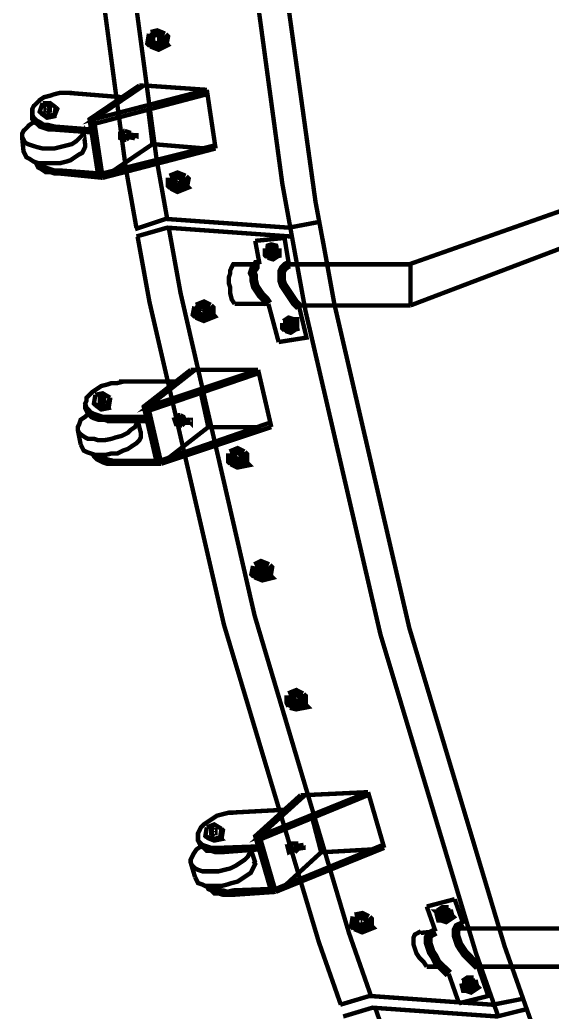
# Model space of a CAD drawing. Extents: x 0.3 to 11.4, y 0.3 to 16.3.
# Drawn here: x 4.35 to 4.955, y 8.546 to 9.674 of the extents above; entities that cross this region are included whole.
import ezdxf

# ---------------------------------------------------------------- set-up
doc = ezdxf.new("R2010")
doc.units = 0
doc.header["$MEASUREMENT"] = 0

msp = doc.modelspace()

# ---------------------------------------------------------------- linework, layer by layer
at = {"color": 0}
for points, const_width in [([(4.60514, 10.2776), (4.60732, 10.2036), (4.63531, 9.83425), (4.68631, 9.46739), (4.69993, 9.39453)], 0.005), ([(4.39708, 10.2633), (4.39919, 10.1941), (4.42492, 9.8489), (4.47065, 9.50581), (4.48275, 9.43761)], 0.005), ([(4.43207, 10.2733), (4.43419, 10.204), (4.4599, 9.85889), (4.50564, 9.51579), (4.51779, 9.4476)], 0.005), ([(4.5721, 10.2633), (4.57428, 10.1924), (4.60097, 9.83886), (4.64865, 9.48753), (4.66135, 9.41769)], 0.005), ([(6.60612, 10.0378), (5.00944, 9.4311), (4.79443, 9.34944)], 0.005), ([(4.49946, 9.64611), (4.49778, 9.64779), (4.49946, 9.65776)], 0.01), ([(4.49778, 9.64779), (4.50613, 9.64442), (4.51281, 9.64779), (4.51443, 9.65608)], 0.01), ([(4.51443, 9.65608), (4.50613, 9.65944), (4.49946, 9.65776)], 0.01), ([(4.50444, 9.6511), (4.50276, 9.6511)], 0.01), ([(4.50776, 9.65278), (4.50613, 9.65278)], 0.01), ([(4.51443, 9.64611), (4.51611, 9.65446), (4.51443, 9.65608)], 0.01), ([(4.49946, 9.64611), (4.50776, 9.64279), (4.51443, 9.64611), (4.51281, 9.64779)], 0.01), ([(4.50776, 9.64279), (4.50613, 9.64442)], 0.01), ([(4.56278, 9.59446), (4.43446, 9.56108), (4.4911, 9.59944)], 0.005), ([(4.48611, 9.59944), (4.42947, 9.56108), (4.43946, 9.4961)], 0.005), ([(4.4911, 9.59944), (4.48611, 9.59944)], 0.005), ([(4.4911, 9.59944), (4.56278, 9.59446)], 0.005), ([(4.40944, 9.5911), (4.40278, 9.5911), (4.39611, 9.5911), (4.38943, 9.58946), (4.38444, 9.58778), (4.37776, 9.5861), (4.37278, 9.58279), (4.36947, 9.57943), (4.3661, 9.57611), (4.36442, 9.57275), (4.36442, 9.56944), (4.36442, 9.56614), (4.3661, 9.56278), (4.36947, 9.55946), (4.37278, 9.55778), (4.37776, 9.55447), (4.38276, 9.55447), (4.38943, 9.55279)], 0.005), ([(4.4661, 9.5861), (4.40446, 9.5911)], 0.005), ([(4.56278, 9.58946), (4.43608, 9.5561)], 0.005), ([(4.56278, 9.59446), (4.57275, 9.52778)], 0.005), ([(4.37446, 9.56776), (4.37278, 9.56944), (4.37608, 9.57943)], 0.005), ([(4.37278, 9.56944), (4.38113, 9.56446), (4.38943, 9.56614), (4.39111, 9.57443)], 0.005), ([(4.39111, 9.57443), (4.38444, 9.57943), (4.37608, 9.57943)], 0.005), ([(4.38113, 9.57275), (4.38444, 9.57275), (4.38444, 9.57443), (4.38276, 9.57443), (4.38276, 9.57611), (4.38113, 9.57443), (4.37944, 9.57443), (4.37944, 9.57275), (4.37944, 9.57112), (4.38113, 9.57112), (4.38276, 9.56944), (4.38276, 9.57112), (4.38444, 9.57112), (4.38444, 9.57275)], 0.005), ([(4.38943, 9.56446), (4.39279, 9.57275), (4.39111, 9.57443)], 0.005), ([(4.36442, 9.56776), (4.36442, 9.56446), (4.36442, 9.56108), (4.3661, 9.55778), (4.36947, 9.5561), (4.37278, 9.55279), (4.37776, 9.55111), (4.38276, 9.54943), (4.38943, 9.54943)], 0.005), ([(4.37446, 9.56776), (4.38113, 9.56278), (4.38943, 9.56446), (4.38943, 9.56614)], 0.005), ([(4.38113, 9.56278), (4.38113, 9.56446)], 0.005), ([(4.4961, 9.57275), (4.50108, 9.53276), (4.56108, 9.52778)], 0.005), ([(4.35275, 9.54113), (4.35444, 9.52447), (4.35612, 9.52111), (4.35781, 9.51779), (4.36111, 9.51611), (4.3661, 9.51281), (4.3711, 9.51113), (4.37608, 9.51113), (4.38276, 9.51113), (4.38943, 9.51113), (4.39611, 9.51113), (4.40278, 9.51281), (4.40776, 9.51443), (4.41276, 9.51779), (4.41775, 9.52111), (4.42111, 9.52279), (4.42279, 9.5261), (4.42443, 9.52946), (4.42443, 9.53276), (4.42279, 9.54611), (4.42111, 9.54275), (4.41775, 9.53944), (4.41444, 9.53614), (4.40944, 9.53276), (4.40278, 9.53108), (4.39611, 9.52946), (4.38943, 9.52778), (4.38276, 9.52778), (4.37608, 9.52778), (4.36947, 9.52946), (4.36442, 9.53108), (4.35943, 9.53276), (4.35612, 9.53444), (4.35444, 9.53776), (4.35275, 9.54113), (4.35275, 9.54443), (4.35444, 9.54779), (4.35781, 9.55111), (4.36111, 9.55447), (4.3661, 9.55778)], 0.005), ([(4.4311, 9.54943), (4.38781, 9.55279)], 0.005), ([(4.43446, 9.56108), (4.42947, 9.56108)], 0.005), ([(4.43446, 9.56108), (4.44444, 9.49447)], 0.005), ([(4.43278, 9.54611), (4.38781, 9.54943)], 0.005), ([(4.46446, 9.54443), (4.46778, 9.54779)], 0.005), ([(4.4661, 9.54443), (4.46446, 9.54443), (4.46446, 9.53944), (4.46778, 9.53776)], 0.005), ([(4.46946, 9.54779), (4.4661, 9.54443), (4.46778, 9.53776), (4.47114, 9.53776)], 0.005), ([(4.46946, 9.54779), (4.46778, 9.54779)], 0.005), ([(4.46946, 9.54779), (4.47444, 9.54611), (4.47444, 9.54443)], 0.005), ([(4.47114, 9.54443), (4.47114, 9.54275), (4.46946, 9.54275), (4.46946, 9.54113), (4.47114, 9.54113)], 0.005), ([(4.48112, 9.54275), (4.47114, 9.54443)], 0.005), ([(4.47444, 9.54113), (4.47114, 9.53776)], 0.005), ([(4.48112, 9.53944), (4.47114, 9.54113)], 0.005), ([(4.57113, 9.53108), (4.44444, 9.49946)], 0.005), ([(4.45443, 9.50108), (4.50108, 9.53276)], 0.005), ([(4.47114, 9.53776), (4.46946, 9.53776), (4.46446, 9.53944)], 0.005), ([(4.57275, 9.52778), (4.44444, 9.49447)], 0.005), ([(4.44444, 9.49447), (4.39442, 9.49946), (4.38943, 9.49946), (4.38444, 9.50108), (4.37944, 9.50108), (4.37446, 9.50444), (4.3711, 9.50612), (4.36947, 9.50944), (4.36778, 9.51281)], 0.005), ([(4.43946, 9.49946), (4.39611, 9.50276), (4.38943, 9.50276), (4.38444, 9.50444), (4.37944, 9.50612), (4.37446, 9.50944), (4.37278, 9.51113)], 0.005), ([(4.53776, 9.49447), (4.52946, 9.49778), (4.52111, 9.49447)], 0.01), ([(4.52279, 9.48443), (4.52111, 9.48611), (4.52111, 9.49447)], 0.01), ([(4.52111, 9.48611), (4.52778, 9.48281), (4.53614, 9.48611), (4.53776, 9.49447)], 0.01), ([(4.53776, 9.48443), (4.53944, 9.49278), (4.53776, 9.49447)], 0.01), ([(4.52279, 9.48443), (4.52946, 9.48112), (4.53776, 9.48443), (4.53614, 9.48611)], 0.01), ([(4.52946, 9.4911), (4.52778, 9.4911)], 0.01), ([(4.52946, 9.48112), (4.52778, 9.48281)], 0.01), ([(4.52946, 9.48942), (4.52946, 9.4911)], 0.01), ([(5.00108, 9.46946), (4.79275, 9.39611)], 0.005), ([(4.69114, 9.44444), (4.65608, 9.43778), (4.51611, 9.44775), (4.48112, 9.43608)], 0.005), ([(4.65776, 9.42779), (4.51779, 9.43778), (4.48281, 9.42779)], 0.005), ([(4.4841, 9.42763), (4.49756, 9.35346), (4.58225, 8.98649), (4.69011, 8.62571), (4.71506, 8.55458)], 0.005), ([(4.51947, 9.43793), (4.53288, 9.36376), (4.61714, 8.99675), (4.72444, 8.63579), (4.74935, 8.56461)], 0.005), ([(4.6511, 9.42611), (4.61778, 9.42279)], 0.005), ([(4.61778, 9.42279), (4.62278, 9.39611)], 0.005), ([(4.64279, 9.41444), (4.63612, 9.41613), (4.63113, 9.41444)], 0.01), ([(4.63276, 9.40608), (4.63113, 9.40776), (4.63113, 9.41444)], 0.01), ([(4.63113, 9.40776), (4.63612, 9.40608), (4.64279, 9.40776), (4.64279, 9.41444)], 0.01), ([(4.64279, 9.41444), (4.64279, 9.40776), (4.63781, 9.40446), (4.63276, 9.40608)], 0.01), ([(4.6511, 9.42611), (4.65608, 9.39611)], 0.005), ([(4.66135, 9.41769), (4.67492, 9.34332), (4.76014, 8.97537), (4.8686, 8.61356), (4.89372, 8.54221)], 0.005), ([(4.69428, 9.42518), (4.70779, 9.35086), (4.79292, 8.98292), (4.90121, 8.62115), (4.92632, 8.54986)], 0.005), ([(4.63612, 9.41114), (4.63612, 9.41276)], 0.01), ([(4.63781, 9.41114), (4.63612, 9.41114)], 0.01), ([(4.63781, 9.40446), (4.63612, 9.40608)], 0.01), ([(4.59776, 9.39611), (4.59446, 9.39611), (4.59278, 9.39611), (4.5911, 9.39279), (4.58946, 9.38943), (4.58946, 9.38613), (4.58778, 9.38112), (4.58778, 9.37446), (4.58946, 9.36947), (4.58946, 9.36279), (4.5911, 9.35612), (4.59446, 9.35113)], 0.005), ([(4.6211, 9.39611), (4.59776, 9.39611)], 0.005), ([(4.62278, 9.39611), (4.61947, 9.39611), (4.61778, 9.39279), (4.6161, 9.39111), (4.61442, 9.38613), (4.6161, 9.38276), (4.6161, 9.37776), (4.61778, 9.3711), (4.6211, 9.3661), (4.62446, 9.36111), (4.62944, 9.35612), (4.63276, 9.35113)], 0.01), ([(4.65608, 9.39611), (4.65278, 9.39442), (4.6511, 9.39279), (4.64947, 9.39111), (4.64779, 9.38781), (4.64779, 9.38276), (4.64779, 9.37776), (4.64947, 9.37278), (4.65278, 9.36778), (4.65608, 9.36279), (4.65944, 9.35781), (4.66276, 9.35275), (4.66775, 9.34776)], 0.01), ([(4.79275, 9.39611), (4.65608, 9.39611)], 0.005), ([(4.79443, 9.39611), (4.79443, 9.34944)], 0.005), ([(4.55111, 9.33778), (4.54943, 9.33946), (4.55111, 9.34776)], 0.01), ([(4.54943, 9.33946), (4.55778, 9.3361), (4.56614, 9.33946), (4.56614, 9.34776)], 0.01), ([(4.56614, 9.34776), (4.55946, 9.35113), (4.55111, 9.34776)], 0.01), ([(4.56776, 9.33778), (4.56776, 9.34614), (4.56614, 9.34776)], 0.01), ([(4.63276, 9.35113), (4.59446, 9.35113)], 0.005), ([(4.63276, 9.35113), (4.64442, 9.30778)], 0.005), ([(4.79443, 9.34944), (4.66613, 9.34944)], 0.005), ([(4.55111, 9.33778), (4.55946, 9.33442), (4.56776, 9.33778), (4.56614, 9.33946)], 0.01), ([(4.55778, 9.34278), (4.55778, 9.34446)], 0.01), ([(4.55946, 9.34446), (4.55778, 9.34446)], 0.01), ([(4.55946, 9.33442), (4.55778, 9.3361)], 0.01), ([(4.66775, 9.34776), (4.67611, 9.31278), (4.64442, 9.30778)], 0.005), ([(4.66114, 9.33111), (4.65608, 9.33279), (4.6511, 9.32943)], 0.01), ([(4.6511, 9.32443), (4.65608, 9.32275), (4.66276, 9.32443), (4.66114, 9.33111)], 0.01), ([(4.65278, 9.32275), (4.6511, 9.32443), (4.6511, 9.32943)], 0.01), ([(4.66114, 9.33111), (4.66276, 9.33111), (4.66276, 9.32443), (4.65776, 9.32112), (4.65278, 9.32275)], 0.01), ([(4.65776, 9.32781), (4.65608, 9.32781)], 0.01), ([(4.65776, 9.32112), (4.65608, 9.32275)], 0.01), ([(4.6211, 9.2761), (4.4961, 9.23443), (4.54943, 9.2761)], 0.005), ([(4.54443, 9.2761), (4.4911, 9.23443), (4.50613, 9.16943)], 0.005), ([(4.62278, 9.27279), (4.4961, 9.22944)], 0.005), ([(4.54943, 9.2761), (4.54443, 9.2761)], 0.005), ([(4.54943, 9.2761), (4.6211, 9.2761)], 0.005), ([(4.6211, 9.2761), (4.63612, 9.2111)], 0.005), ([(4.46778, 9.26281), (4.4611, 9.26113), (4.45443, 9.26113), (4.44943, 9.25944), (4.44276, 9.25776), (4.43778, 9.25444), (4.43278, 9.25108), (4.42947, 9.24778), (4.42611, 9.24447), (4.42611, 9.2411), (4.42443, 9.23779), (4.42611, 9.23281), (4.42779, 9.23112), (4.4311, 9.22775), (4.43446, 9.22613), (4.43946, 9.22444), (4.44444, 9.22276), (4.45111, 9.22276)], 0.005), ([(4.5261, 9.26281), (4.46278, 9.26281)], 0.005), ([(4.43608, 9.23611), (4.43446, 9.23779), (4.43608, 9.24778)], 0.005), ([(4.45281, 9.24447), (4.44444, 9.24946), (4.43608, 9.24778)], 0.005), ([(4.5561, 9.24946), (4.56446, 9.2111), (4.62446, 9.2111)], 0.005), ([(4.42443, 9.23611), (4.42443, 9.23281), (4.42611, 9.22944), (4.42779, 9.22613), (4.4311, 9.22276), (4.43446, 9.22114), (4.43946, 9.21946), (4.44613, 9.21946), (4.45111, 9.21778)], 0.005), ([(4.43446, 9.23779), (4.44114, 9.23443), (4.44943, 9.23611), (4.45281, 9.24447)], 0.005), ([(4.43608, 9.23611), (4.44276, 9.23112), (4.45111, 9.23281), (4.44943, 9.23611)], 0.005), ([(4.44276, 9.2411), (4.44276, 9.24278)], 0.005), ([(4.44444, 9.2411), (4.44276, 9.2411)], 0.005), ([(4.45111, 9.23281), (4.45281, 9.24278), (4.45281, 9.24447)], 0.005), ([(4.42779, 9.22613), (4.42443, 9.22276), (4.41943, 9.21946), (4.41775, 9.21446), (4.41613, 9.2111), (4.41613, 9.20779), (4.41775, 9.20443), (4.41943, 9.20281), (4.42443, 9.19943), (4.42779, 9.19775), (4.43446, 9.19775), (4.43946, 9.19612), (4.44613, 9.19612), (4.45443, 9.19775), (4.45942, 9.19943), (4.4661, 9.20111), (4.47276, 9.20443), (4.47613, 9.20779), (4.48112, 9.2111), (4.48281, 9.21446), (4.48443, 9.21778)], 0.005), ([(4.44276, 9.23112), (4.44114, 9.23443)], 0.005), ([(4.4961, 9.23443), (4.4911, 9.23443)], 0.005), ([(4.4961, 9.23443), (4.51112, 9.16943)], 0.005), ([(4.5261, 9.21946), (4.52946, 9.22444)], 0.005), ([(4.53276, 9.22444), (4.52946, 9.21946), (4.53108, 9.21446), (4.53444, 9.21278)], 0.005), ([(4.53276, 9.22444), (4.52946, 9.22444)], 0.005), ([(4.53276, 9.22444), (4.53614, 9.22276), (4.53776, 9.21946)], 0.005), ([(4.49278, 9.22276), (4.44943, 9.22276)], 0.005), ([(4.49447, 9.21778), (4.44943, 9.21778)], 0.005), ([(4.48443, 9.21778), (4.48779, 9.20443)], 0.005), ([(4.63444, 9.2161), (4.50944, 9.17279)], 0.005), ([(4.52946, 9.21946), (4.5261, 9.21946), (4.52778, 9.21446), (4.53108, 9.21446)], 0.005), ([(4.53444, 9.21278), (4.53108, 9.21278), (4.52778, 9.21446)], 0.005), ([(4.54443, 9.21946), (4.53276, 9.21946)], 0.005), ([(4.53276, 9.21946), (4.53276, 9.21778), (4.53276, 9.2161)], 0.005), ([(4.54443, 9.2161), (4.53276, 9.2161)], 0.005), ([(4.53776, 9.2161), (4.53444, 9.21278)], 0.005), ([(4.41613, 9.20779), (4.41943, 9.19114)], 0.005), ([(4.41943, 9.19114), (4.42111, 9.18778), (4.42279, 9.18446), (4.42611, 9.18278), (4.4311, 9.1811), (4.43608, 9.17947), (4.44276, 9.17947), (4.44775, 9.17947), (4.45443, 9.1811), (4.4611, 9.1811), (4.46778, 9.18446), (4.47276, 9.18608), (4.47775, 9.18946), (4.48281, 9.19276), (4.48611, 9.19612), (4.48779, 9.19943), (4.48779, 9.20281), (4.48779, 9.20611)], 0.005), ([(4.63612, 9.2111), (4.51112, 9.16943)], 0.005), ([(4.51942, 9.17611), (4.56446, 9.2111)], 0.005), ([(4.51112, 9.16943), (4.4611, 9.16943), (4.45611, 9.16943), (4.44943, 9.16943), (4.44444, 9.17111), (4.44114, 9.17279), (4.43778, 9.17443), (4.43446, 9.17779), (4.43278, 9.1811)], 0.005), ([(4.50444, 9.17279), (4.4611, 9.17279), (4.45611, 9.17279), (4.44943, 9.17443), (4.44444, 9.17611), (4.44114, 9.17779), (4.43778, 9.17947)], 0.005), ([(4.60444, 9.1811), (4.59776, 9.18446), (4.58946, 9.1811)], 0.01), ([(4.5911, 9.17111), (4.58946, 9.17279), (4.58946, 9.1811)], 0.01), ([(4.58946, 9.17279), (4.59614, 9.16943), (4.60444, 9.17111), (4.60444, 9.1811)], 0.01), ([(4.59776, 9.17779), (4.59614, 9.17611)], 0.01), ([(4.59776, 9.17611), (4.59776, 9.17779)], 0.01), ([(4.60612, 9.16943), (4.60612, 9.17947), (4.60444, 9.1811)], 0.01), ([(4.5911, 9.17111), (4.59776, 9.16775), (4.60612, 9.16943), (4.60444, 9.17111)], 0.01), ([(4.59446, 9.17443), (4.59446, 9.17611)], 0.01), ([(4.59776, 9.16775), (4.59614, 9.16943)], 0.01), ([(4.61778, 9.04275), (4.6161, 9.04443), (4.61778, 9.05279)], 0.01), ([(4.6161, 9.04443), (4.62446, 9.04113), (4.63113, 9.04275), (4.63276, 9.05279)], 0.01), ([(4.63276, 9.05279), (4.62446, 9.0561), (4.61778, 9.05279)], 0.01), ([(4.63276, 9.04113), (4.63444, 9.05111), (4.63276, 9.05279)], 0.01), ([(4.61778, 9.04275), (4.62608, 9.03944), (4.63276, 9.04113), (4.63113, 9.04275)], 0.01), ([(4.62608, 9.04943), (4.62278, 9.04943)], 0.01), ([(4.62446, 9.04779), (4.62446, 9.04943)], 0.01), ([(4.62608, 9.03944), (4.62446, 9.04113)], 0.01), ([(4.67111, 8.90608), (4.66444, 8.90944), (4.65608, 8.90608)], 0.01), ([(4.65776, 8.89442), (4.65608, 8.89779), (4.65608, 8.90608)], 0.01), ([(4.65608, 8.89779), (4.66276, 8.89442), (4.67111, 8.89611), (4.67111, 8.90608)], 0.01), ([(4.65776, 8.89442), (4.66444, 8.89279), (4.67279, 8.89442), (4.67111, 8.89611)], 0.01), ([(4.66114, 8.89947), (4.66114, 8.9011)], 0.01), ([(4.66444, 8.9011), (4.66276, 8.9011)], 0.01), ([(4.66444, 8.9011), (4.66444, 8.90278)], 0.01), ([(4.67279, 8.89442), (4.67279, 8.90446), (4.67111, 8.90608)], 0.01), ([(4.66444, 8.89279), (4.66276, 8.89442)], 0.01), ([(4.7461, 8.79611), (4.62278, 8.7461), (4.67443, 8.79275)], 0.005), ([(4.67443, 8.79275), (4.7461, 8.79611)], 0.005), ([(4.7461, 8.79611), (4.76443, 8.73281)], 0.005), ([(4.66943, 8.79275), (4.61778, 8.7461), (4.63612, 8.68278)], 0.005), ([(4.7461, 8.79275), (4.62446, 8.74278)], 0.005), ([(4.67443, 8.79275), (4.66943, 8.79275)], 0.005), ([(4.6511, 8.7761), (4.58946, 8.77279)], 0.005), ([(4.59278, 8.77279), (4.58778, 8.77279), (4.58111, 8.77111), (4.57443, 8.76942), (4.56944, 8.76611), (4.56446, 8.76281), (4.55946, 8.75944), (4.5561, 8.75612), (4.55447, 8.75276), (4.55279, 8.74946), (4.55279, 8.7461), (4.55279, 8.7411), (4.55447, 8.73942), (4.55778, 8.73611), (4.56278, 8.73443), (4.56776, 8.73281), (4.57275, 8.73281), (4.57943, 8.73281)], 0.005), ([(4.68278, 8.76611), (4.69276, 8.72775), (4.75276, 8.73112)], 0.005), ([(4.56278, 8.74447), (4.56108, 8.7461), (4.56278, 8.75612)], 0.005), ([(4.56108, 8.7461), (4.56944, 8.74278), (4.57781, 8.74447), (4.57943, 8.75444)], 0.005), ([(4.57943, 8.75444), (4.57113, 8.75944), (4.56278, 8.75612)], 0.005), ([(4.57113, 8.75108), (4.56944, 8.75108)], 0.005), ([(4.57943, 8.74278), (4.58111, 8.75276), (4.57943, 8.75444)], 0.005), ([(4.55279, 8.74447), (4.55279, 8.7411), (4.55447, 8.73779), (4.5561, 8.73443), (4.55946, 8.73281), (4.56278, 8.72944), (4.56776, 8.72944), (4.57275, 8.72775), (4.57943, 8.72775)], 0.005), ([(4.56278, 8.74447), (4.57113, 8.7411), (4.57943, 8.74278), (4.57781, 8.74447)], 0.005), ([(4.57113, 8.7411), (4.56944, 8.74278)], 0.005), ([(4.62278, 8.7461), (4.61778, 8.7461)], 0.005), ([(4.62278, 8.7461), (4.64111, 8.68278)], 0.005), ([(4.5561, 8.73443), (4.55111, 8.73112), (4.54779, 8.72613), (4.54611, 8.72276), (4.54443, 8.71946), (4.54443, 8.7161), (4.54611, 8.71278), (4.54943, 8.70942), (4.55279, 8.70779), (4.55778, 8.70611), (4.56278, 8.70611), (4.56944, 8.70611), (4.57611, 8.70611), (4.58279, 8.70779), (4.58946, 8.70942), (4.59614, 8.71278), (4.60113, 8.7161), (4.60612, 8.71946), (4.60943, 8.72276), (4.61111, 8.72613), (4.61279, 8.73112)], 0.005), ([(4.6211, 8.73443), (4.57781, 8.73281)], 0.005), ([(4.62278, 8.73112), (4.57781, 8.72775)], 0.005), ([(4.61279, 8.73112), (4.61778, 8.7161)], 0.005), ([(4.76281, 8.73611), (4.64111, 8.68608)], 0.005), ([(4.76443, 8.73281), (4.64111, 8.68278)], 0.005), ([(4.65776, 8.73443), (4.65446, 8.73443), (4.65608, 8.72775), (4.65944, 8.72944)], 0.005), ([(4.65446, 8.73443), (4.65776, 8.73779)], 0.005), ([(4.65944, 8.73779), (4.65776, 8.73443), (4.65944, 8.72944), (4.66276, 8.72775)], 0.005), ([(4.65944, 8.73779), (4.65776, 8.73779)], 0.005), ([(4.65944, 8.73779), (4.66444, 8.73779), (4.66444, 8.73443)], 0.005), ([(4.67279, 8.73611), (4.66114, 8.73443)], 0.005), ([(4.66114, 8.73443), (4.66114, 8.73281), (4.66114, 8.73112)], 0.005), ([(4.67279, 8.73281), (4.66114, 8.73112)], 0.005), ([(4.66613, 8.73112), (4.66276, 8.72775)], 0.005), ([(4.54943, 8.69943), (4.55111, 8.69612), (4.55279, 8.69276), (4.55778, 8.69114), (4.56108, 8.68946), (4.56776, 8.68946), (4.57275, 8.68946), (4.57943, 8.68946), (4.5861, 8.69114), (4.5911, 8.69276), (4.59776, 8.69444), (4.60275, 8.69775), (4.60781, 8.70111), (4.61279, 8.70443), (4.61442, 8.70779), (4.6161, 8.7111), (4.61778, 8.71446), (4.6161, 8.71778)], 0.005), ([(4.6511, 8.68946), (4.69276, 8.72775)], 0.005), ([(4.66276, 8.72775), (4.66114, 8.72775), (4.65608, 8.72775)], 0.005), ([(4.54443, 8.7161), (4.54943, 8.69943)], 0.005), ([(4.64111, 8.68278), (4.59278, 8.67947), (4.5861, 8.67947), (4.58111, 8.67947), (4.57611, 8.6811), (4.57113, 8.6811), (4.56776, 8.68446), (4.56446, 8.68608), (4.56278, 8.68946)], 0.005), ([(4.63612, 8.68608), (4.59278, 8.68446), (4.5861, 8.68278), (4.58111, 8.68446), (4.57611, 8.68446), (4.57113, 8.68608), (4.56776, 8.68946)], 0.005), ([(4.84446, 8.67443), (4.81278, 8.66613)], 0.005), ([(4.84446, 8.67443), (4.85444, 8.64611)], 0.005), ([(4.81278, 8.66613), (4.82275, 8.63781)], 0.005), ([(4.83778, 8.66276), (4.83111, 8.66276), (4.82611, 8.65944)], 0.01), ([(4.82943, 8.65278), (4.82781, 8.65278), (4.82611, 8.65944)], 0.01), ([(4.82781, 8.65278), (4.83279, 8.65278), (4.83778, 8.65608), (4.83778, 8.66276)], 0.01), ([(4.83946, 8.65446), (4.83778, 8.66114), (4.83778, 8.66276)], 0.01), ([(4.73112, 8.64279), (4.72944, 8.64442), (4.73112, 8.65446)], 0.01), ([(4.72944, 8.64442), (4.73779, 8.64279), (4.7461, 8.64442), (4.7461, 8.65278)], 0.01), ([(4.7461, 8.65278), (4.73942, 8.65608), (4.73112, 8.65446)], 0.01), ([(4.73942, 8.64947), (4.73779, 8.64947)], 0.01), ([(4.74778, 8.64279), (4.74778, 8.6511), (4.7461, 8.65278)], 0.01), ([(4.82943, 8.65278), (4.83442, 8.6511), (4.83946, 8.65446), (4.83778, 8.65608)], 0.01), ([(4.83279, 8.65776), (4.83111, 8.65776)], 0.01), ([(4.83442, 8.6511), (4.83279, 8.65278)], 0.01), ([(4.73112, 8.64279), (4.73942, 8.63943), (4.74778, 8.64279), (4.7461, 8.64442)], 0.01), ([(4.73942, 8.63943), (4.73779, 8.64279)], 0.01), ([(4.82275, 8.63781), (4.81944, 8.63613), (4.81614, 8.63444), (4.81446, 8.63112), (4.81446, 8.62776), (4.81446, 8.62446), (4.81614, 8.61947), (4.81776, 8.61442), (4.82113, 8.60943), (4.82443, 8.60275), (4.82943, 8.59776), (4.83279, 8.59446), (4.83778, 8.58946)], 0.01), ([(4.85444, 8.64611), (4.85113, 8.64442), (4.84776, 8.64279), (4.84614, 8.63943), (4.84614, 8.63613), (4.84614, 8.63276), (4.84776, 8.62776), (4.84944, 8.62278), (4.85275, 8.61778), (4.85612, 8.61279), (4.86111, 8.60781), (4.8661, 8.60275), (4.8711, 8.59776)], 0.01), ([(4.97114, 8.64111), (4.84614, 8.64111)], 0.005), ([(4.8061, 8.63781), (4.80279, 8.63613), (4.79943, 8.63444), (4.79779, 8.63112), (4.79779, 8.62776), (4.79779, 8.62278), (4.79943, 8.61778), (4.80111, 8.61279), (4.80447, 8.60781), (4.80946, 8.60275), (4.81278, 8.59776)], 0.005), ([(4.82275, 8.63781), (4.8061, 8.63613)], 0.005), ([(4.82943, 8.59776), (4.81278, 8.59776)], 0.005), ([(4.8711, 8.59776), (4.88276, 8.56446), (4.84944, 8.5561)], 0.005), ([(4.99946, 8.59776), (4.86947, 8.59776)], 0.005), ([(4.83778, 8.58946), (4.84944, 8.5561)], 0.005), ([(4.8661, 8.58279), (4.85943, 8.58279), (4.85444, 8.57943)], 0.01), ([(4.85781, 8.57275), (4.85612, 8.57275), (4.85444, 8.57943)], 0.01), ([(4.85612, 8.57275), (4.86111, 8.57275), (4.8661, 8.57611), (4.8661, 8.58279)], 0.01), ([(4.86778, 8.57443), (4.8661, 8.58111), (4.8661, 8.58279)], 0.01), ([(4.85781, 8.57275), (4.86279, 8.57112), (4.86778, 8.57443), (4.8661, 8.57611)], 0.01), ([(4.86111, 8.57781), (4.85943, 8.57781)], 0.01), ([(4.86279, 8.57112), (4.86111, 8.57275)], 0.01), ([(4.92111, 8.56108), (4.88781, 8.55447), (4.74778, 8.56446), (4.71446, 8.55447)], 0.005), ([(4.92611, 8.54943), (4.89279, 8.54113), (4.75108, 8.55111), (4.71778, 8.54113)], 0.005), ([(4.75375, 8.55225), (4.77533, 8.4911), (4.89546, 8.19015), (5.0319, 7.89621), (5.06158, 7.83854)], 0.005), ([(4.92632, 8.54986), (4.94868, 8.48654), (5.07351, 8.17503), (5.21576, 7.8711), (5.24675, 7.81153)], 0.005)]:
    msp.add_lwpolyline(points, dxfattribs=dict(at, const_width=const_width))
for points, const_width in [([(4.50944, 9.65278), (4.50944, 9.65446), (4.50776, 9.65446), (4.50613, 9.65446), (4.50444, 9.65446), (4.50276, 9.65446), (4.50276, 9.65278), (4.50276, 9.6511), (4.50444, 9.6511), (4.50613, 9.6511), (4.50776, 9.6511), (4.50944, 9.6511), (4.50944, 9.65278)], 0.01), ([(4.50613, 9.65278), (4.50613, 9.65278)], 0.01), ([(4.50944, 9.65278), (4.50944, 9.65278)], 0.01), ([(4.38276, 9.57275), (4.38276, 9.57275)], 0.005), ([(4.48112, 9.54275), (4.48112, 9.54113), (4.48112, 9.53944), (4.48112, 9.54113), (4.48281, 9.54113), (4.48281, 9.54275), (4.48112, 9.54275)], 0.005), ([(4.53276, 9.4911), (4.53108, 9.4911), (4.53108, 9.49278), (4.52946, 9.49278), (4.52778, 9.49278), (4.5261, 9.49278), (4.5261, 9.4911), (4.5261, 9.48942), (4.52778, 9.48942), (4.52778, 9.48779), (4.52946, 9.48779), (4.53108, 9.48942), (4.53276, 9.48942), (4.53276, 9.4911)], 0.01), ([(4.5261, 9.48942), (4.5261, 9.48942)], 0.01), ([(4.53276, 9.4911), (4.53276, 9.4911)], 0.01), ([(4.64279, 9.41444), (4.64279, 9.41444)], 0.01), ([(4.51779, 9.41276), (4.51779, 9.41276)], 0.005), ([(4.63943, 9.41276), (4.63781, 9.41276), (4.63612, 9.41276), (4.63444, 9.41276), (4.63444, 9.41114), (4.63444, 9.40944), (4.63612, 9.40944), (4.63781, 9.40944), (4.63781, 9.41114), (4.63943, 9.41114), (4.63943, 9.41276)], 0.01), ([(4.63444, 9.41114), (4.63444, 9.41114)], 0.01), ([(4.63943, 9.41276), (4.63943, 9.41276)], 0.01), ([(4.64279, 9.40776), (4.64279, 9.40776)], 0.01), ([(4.56108, 9.34446), (4.56108, 9.34614), (4.55946, 9.34614), (4.55778, 9.34614), (4.5561, 9.34614), (4.5561, 9.34446), (4.55447, 9.34446), (4.55447, 9.34278), (4.5561, 9.34278), (4.5561, 9.3411), (4.55778, 9.3411), (4.55946, 9.3411), (4.56108, 9.34278), (4.56108, 9.34446)], 0.01), ([(4.5561, 9.34278), (4.5561, 9.34278)], 0.01), ([(4.56108, 9.34446), (4.56108, 9.34446)], 0.01), ([(4.65944, 9.32781), (4.65944, 9.32943), (4.65776, 9.32943), (4.65608, 9.32943), (4.65446, 9.32943), (4.65446, 9.32781), (4.65446, 9.32611), (4.65608, 9.32611), (4.65776, 9.32611), (4.65776, 9.32781), (4.65944, 9.32781)], 0.01), ([(4.65446, 9.32611), (4.65446, 9.32611)], 0.01), ([(4.65608, 9.32781), (4.65608, 9.32781)], 0.01), ([(4.66276, 9.32443), (4.66276, 9.32443)], 0.01), ([(4.44613, 9.2411), (4.44613, 9.24278), (4.44444, 9.24278), (4.44444, 9.24447), (4.44276, 9.24447), (4.44114, 9.24447), (4.44114, 9.24278), (4.44114, 9.2411), (4.44114, 9.23942), (4.44276, 9.23942), (4.44444, 9.23942), (4.44444, 9.2411), (4.44613, 9.2411)], 0.005), ([(4.54443, 9.21946), (4.54275, 9.21946), (4.54275, 9.21778), (4.54443, 9.2161), (4.54443, 9.21778), (4.54443, 9.21946)], 0.005), ([(4.60113, 9.17779), (4.59944, 9.17779), (4.59944, 9.17947), (4.59776, 9.17947), (4.59614, 9.17947), (4.59446, 9.17947), (4.59446, 9.17779), (4.59446, 9.17611), (4.59446, 9.17443), (4.59614, 9.17443), (4.59776, 9.17443), (4.59944, 9.17443), (4.59944, 9.17611), (4.60113, 9.17611), (4.60113, 9.17779)], 0.01), ([(4.62776, 9.04943), (4.62776, 9.05111), (4.62608, 9.05111), (4.62446, 9.05111), (4.62278, 9.05111), (4.6211, 9.04943), (4.6211, 9.04779), (4.62278, 9.04779), (4.62278, 9.04611), (4.62446, 9.04611), (4.62608, 9.04611), (4.62608, 9.04779), (4.62776, 9.04779), (4.62776, 9.04943)], 0.01), ([(4.6211, 9.04779), (4.6211, 9.04779)], 0.01), ([(4.62776, 9.04943), (4.62776, 9.04943)], 0.01), ([(4.66775, 8.90278), (4.66613, 8.90278), (4.66613, 8.90446), (4.66444, 8.90446), (4.66276, 8.90446), (4.66114, 8.90278), (4.66114, 8.9011), (4.66114, 8.89947), (4.66276, 8.89947), (4.66444, 8.89947), (4.66613, 8.89947), (4.66613, 8.9011), (4.66775, 8.9011), (4.66775, 8.90278)], 0.01), ([(4.57275, 8.75108), (4.57275, 8.75276), (4.57113, 8.75276), (4.56944, 8.75444), (4.56944, 8.75276), (4.56776, 8.75276), (4.56776, 8.75108), (4.56776, 8.74946), (4.56944, 8.74946), (4.56944, 8.74778), (4.57113, 8.74946), (4.57275, 8.74946), (4.57275, 8.75108)], 0.005), ([(4.56944, 8.75108), (4.56944, 8.75108)], 0.005), ([(4.67279, 8.73611), (4.67279, 8.73443), (4.67111, 8.73443), (4.67111, 8.73281), (4.67279, 8.73281), (4.67279, 8.73443), (4.67279, 8.73611)], 0.005), ([(4.83442, 8.65944), (4.83279, 8.65944), (4.83111, 8.65944), (4.83111, 8.65776), (4.82943, 8.65776), (4.83111, 8.65608), (4.83279, 8.65608), (4.83442, 8.65776), (4.83442, 8.65944)], 0.01), ([(4.83442, 8.65944), (4.83442, 8.65944)], 0.01), ([(4.7411, 8.64947), (4.7411, 8.6511), (4.73942, 8.6511), (4.73942, 8.65278), (4.73779, 8.65278), (4.73779, 8.6511), (4.73611, 8.6511), (4.73443, 8.64947), (4.73611, 8.64779), (4.73779, 8.64779), (4.73942, 8.64779), (4.7411, 8.64779), (4.7411, 8.64947)], 0.01), ([(4.73611, 8.64779), (4.73611, 8.64779)], 0.01), ([(4.73779, 8.64947), (4.73779, 8.64947)], 0.01), ([(4.83111, 8.65608), (4.83111, 8.65608)], 0.01), ([(4.83279, 8.65776), (4.83279, 8.65776)], 0.01), ([(4.86279, 8.57943), (4.86111, 8.57943), (4.85943, 8.57943), (4.85943, 8.57781), (4.85781, 8.57781), (4.85781, 8.57611), (4.85943, 8.57611), (4.86111, 8.57611), (4.86279, 8.57611), (4.86279, 8.57781), (4.86279, 8.57943)], 0.01), ([(4.86279, 8.57943), (4.86279, 8.57943)], 0.01), ([(4.73942, 8.57443), (4.73942, 8.57443)], 0.005), ([(4.85943, 8.57611), (4.85943, 8.57611)], 0.01), ([(4.86111, 8.57781), (4.86111, 8.57781)], 0.01)]:
    msp.add_lwpolyline(points, close=True, dxfattribs=dict(at, const_width=const_width))

doc.saveas('drawing.dxf')
